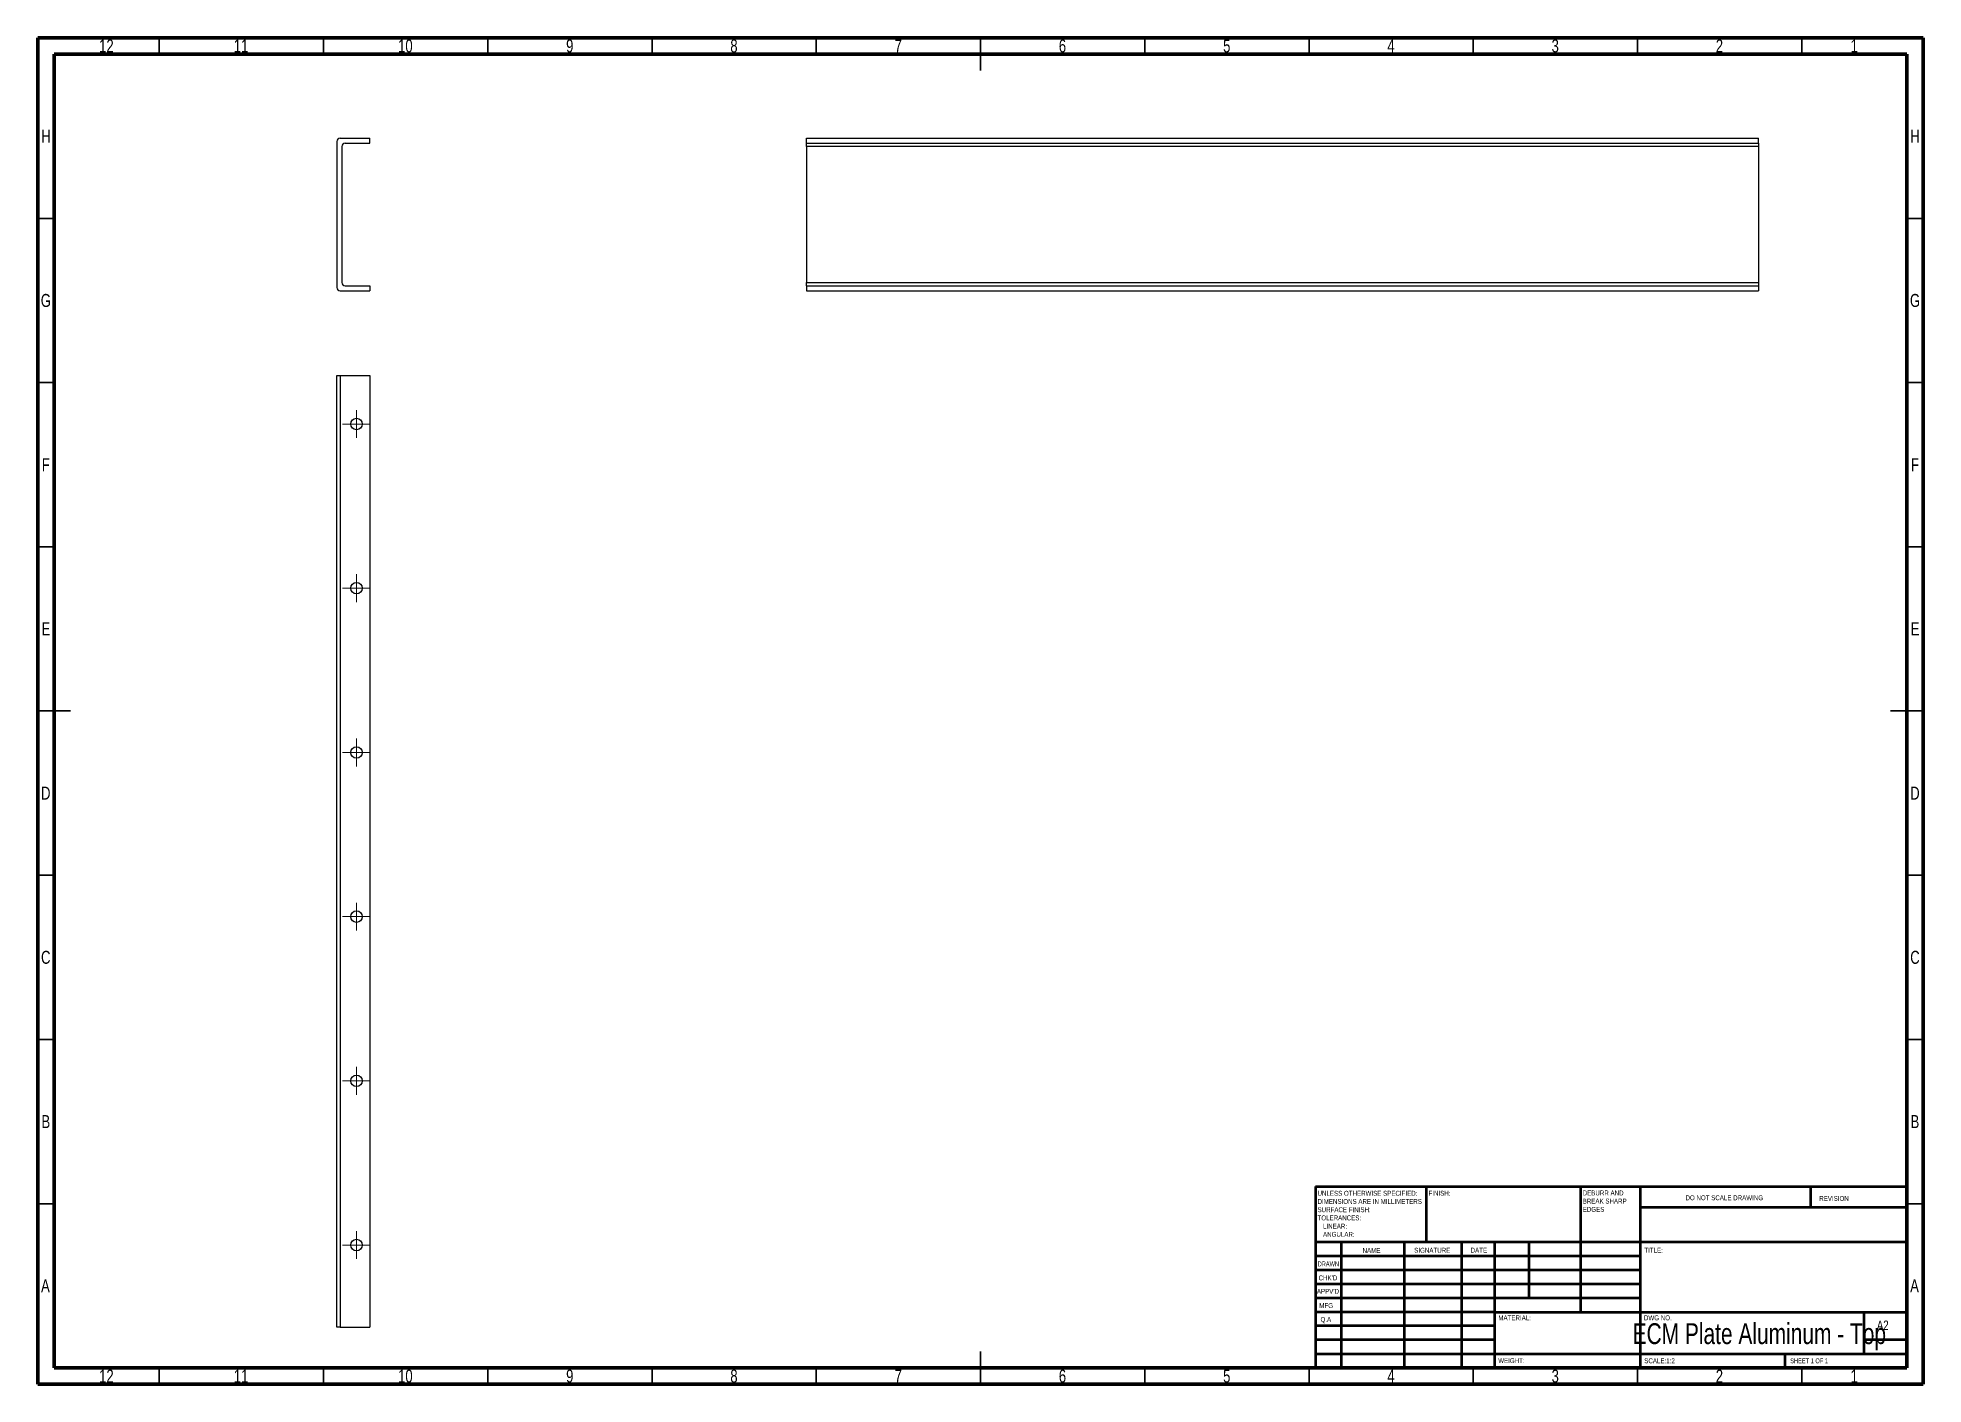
# Model space of a CAD drawing. Header units: inches. Extents: x 0.6 to 23.2, y 0.2 to 16.3.
import ezdxf

# ---------------------------------------------------------------- set-up
doc = ezdxf.new("R2010")
doc.units = ezdxf.units.IN
doc.header["$MEASUREMENT"] = 0
doc.styles.add('SLDTEXTSTYLE0', font='TXT', dxfattribs={"width": 0.75})
doc.styles.add('SLDTEXTSTYLE1', font='TXT', dxfattribs={"width": 0.686449})
doc.styles.add('SLDTEXTSTYLE2', font='TXT', dxfattribs={"width": 0.6875})

# ---------------------------------------------------------------- blocks, each defined once
blk = doc.blocks.new('SW_NOTE_0')
at = {"color": 0, "linetype": 'Continuous', "lineweight": 0, "attachment_point": 1, "style": 'SLDTEXTSTYLE0'}
for s, insert, char_height in [('UNLESS OTHERWISE SPECIFIED:', (0, 0.076), 0.05906), ('TOLERANCES:', (0, -0.219), 0.05906), ('SURFACE FINISH:', (0, -0.121), 0.05906), ('DIMENSIONS ARE IN MILLIMETERS', (0, -0.022), 0.05906), ('ANGULAR:', (0.066, -0.416), 0.0591), ('LINEAR:', (0.066, -0.318), 0.0591)]:
    blk.add_mtext(s, dxfattribs=dict(at, insert=insert, char_height=char_height))
blk = doc.blocks.new('SW_NOTE_1')
at = {"color": 0, "linetype": 'Continuous', "lineweight": 0, "attachment_point": 1, "style": 'SLDTEXTSTYLE0'}
for s, insert, char_height in [('DEBURR AND', (0, 0.076), 0.0591), ('BREAK SHARP', (0, -0.022), 0.05906), ('EDGES', (0, -0.121), 0.0591)]:
    blk.add_mtext(s, dxfattribs=dict(at, insert=insert, char_height=char_height))
blk = doc.blocks.new('SW_CENTERMARKSYMBOL_0')
at = {"color": 0, "linetype": 'Continuous', "lineweight": 0}
for p, q in [((-0.098, 0), (-0.167, 0)), ((0, 0), (-0.098, 0)), ((0, 0.098), (0, 0.167)), ((0, 0), (0, 0.098)), ((0, 0), (0, -0.098)), ((0, 0), (0.098, 0)), ((0.098, 0), (0.167, 0)), ((0, -0.098), (0, -0.167))]:
    blk.add_line(p, q, dxfattribs=at)
blk = doc.blocks.new('SW_CENTERMARKSYMBOL_1')
at = {"color": 0, "linetype": 'Continuous', "lineweight": 0}
for p, q in [((-0.098, 0), (-0.167, 0)), ((0, 0), (-0.098, 0)), ((0, 0.098), (0, 0.167)), ((0, 0), (0, 0.098)), ((0, 0), (0, -0.098)), ((0, 0), (0.098, 0)), ((0.098, 0), (0.167, 0)), ((0, -0.098), (0, -0.167))]:
    blk.add_line(p, q, dxfattribs=at)
blk = doc.blocks.new('SW_CENTERMARKSYMBOL_2')
at = {"color": 0, "linetype": 'Continuous', "lineweight": 0}
for p, q in [((-0.098, 0), (-0.167, 0)), ((0, 0), (-0.098, 0)), ((0, 0.098), (0, 0.167)), ((0, 0), (0, 0.098)), ((0, 0), (0, -0.098)), ((0, 0), (0.098, 0)), ((0.098, 0), (0.167, 0)), ((0, -0.098), (0, -0.167))]:
    blk.add_line(p, q, dxfattribs=at)
blk = doc.blocks.new('SW_CENTERMARKSYMBOL_3')
at = {"color": 0, "linetype": 'Continuous', "lineweight": 0}
for p, q in [((-0.098, 0), (-0.167, 0)), ((0, 0), (-0.098, 0)), ((0, 0.098), (0, 0.167)), ((0, 0), (0, 0.098)), ((0, 0), (0, -0.098)), ((0, 0), (0.098, 0)), ((0.098, 0), (0.167, 0)), ((0, -0.098), (0, -0.167))]:
    blk.add_line(p, q, dxfattribs=at)
blk = doc.blocks.new('SW_CENTERMARKSYMBOL_4')
at = {"color": 0, "linetype": 'Continuous', "lineweight": 0}
for p, q in [((-0.098, 0), (-0.167, 0)), ((0, 0), (-0.098, 0)), ((0, 0.098), (0, 0.167)), ((0, 0), (0, 0.098)), ((0, 0), (0, -0.098)), ((0, 0), (0.098, 0)), ((0.098, 0), (0.167, 0)), ((0, -0.098), (0, -0.167))]:
    blk.add_line(p, q, dxfattribs=at)
blk = doc.blocks.new('SW_CENTERMARKSYMBOL_5')
at = {"color": 0, "linetype": 'Continuous', "lineweight": 0}
for p, q in [((-0.098, 0), (-0.167, 0)), ((0, 0), (-0.098, 0)), ((0, 0.098), (0, 0.167)), ((0, 0), (0, 0.098)), ((0, 0), (0, -0.098)), ((0, 0), (0.098, 0)), ((0.098, 0), (0.167, 0)), ((0, -0.098), (0, -0.167))]:
    blk.add_line(p, q, dxfattribs=at)

msp = doc.modelspace()

# ---------------------------------------------------------------- linework, layer by layer
at = {"color": 7, "linetype": 'Continuous', "lineweight": 70}
for p, q in [((0.591, 0.197), (0.591, 16.339)), ((0.591, 16.339), (23.189, 16.339)), ((23.189, 16.339), (23.189, 0.197)), ((0.787, 0.394), (0.787, 16.142)), ((0.787, 16.142), (22.992, 16.142)), ((22.992, 16.142), (22.992, 0.394)), ((22.992, 0.394), (0.787, 0.394)), ((23.189, 0.197), (0.591, 0.197))]:
    msp.add_line(p, q, dxfattribs=at)
at = {"color": 7, "linetype": 'Continuous', "lineweight": 35}
for p, q in [((2.047, 16.142), (2.047, 16.339)), ((4.016, 16.142), (4.016, 16.339)), ((5.984, 16.142), (5.984, 16.339)), ((7.953, 16.142), (7.953, 16.339)), ((9.921, 16.142), (9.921, 16.339)), ((11.89, 16.339), (11.89, 15.945)), ((11.89, 16.142), (11.89, 16.339)), ((13.858, 16.142), (13.858, 16.339)), ((15.827, 16.142), (15.827, 16.339)), ((17.795, 16.142), (17.795, 16.339)), ((19.764, 16.142), (19.764, 16.339)), ((21.732, 16.142), (21.732, 16.339)), ((0.787, 14.173), (0.591, 14.173)), ((22.992, 14.173), (23.189, 14.173)), ((0.787, 12.205), (0.591, 12.205)), ((22.992, 12.205), (23.189, 12.205)), ((0.787, 10.236), (0.591, 10.236)), ((22.992, 10.236), (23.189, 10.236)), ((0.591, 8.268), (0.984, 8.268)), ((0.787, 8.268), (0.591, 8.268)), ((23.189, 8.268), (22.795, 8.268)), ((22.992, 8.268), (23.189, 8.268)), ((0.787, 6.299), (0.591, 6.299)), ((22.992, 6.299), (23.189, 6.299)), ((0.787, 4.331), (0.591, 4.331)), ((22.992, 4.331), (23.189, 4.331)), ((0.787, 2.362), (0.591, 2.362)), ((22.992, 2.362), (23.189, 2.362)), ((11.89, 0.197), (11.89, 0.591)), ((2.047, 0.394), (2.047, 0.197)), ((4.016, 0.394), (4.016, 0.197)), ((5.984, 0.394), (5.984, 0.197)), ((7.953, 0.394), (7.953, 0.197)), ((9.921, 0.394), (9.921, 0.197)), ((11.89, 0.394), (11.89, 0.197)), ((13.858, 0.394), (13.858, 0.197)), ((15.827, 0.394), (15.827, 0.197)), ((17.795, 0.394), (17.795, 0.197)), ((19.764, 0.394), (19.764, 0.197)), ((21.732, 0.394), (21.732, 0.197))]:
    msp.add_line(p, q, dxfattribs=at)
at = {"color": 7, "linetype": 'Continuous', "lineweight": 25}
for p, q in [((4.175, 15.095), (4.175, 13.344)), ((4.215, 15.135), (4.569, 15.135)), ((4.234, 15.036), (4.234, 13.403)), ((4.274, 15.076), (4.569, 15.076)), ((4.569, 15.076), (4.569, 15.135)), ((9.806, 15.076), (9.806, 15.135)), ((9.806, 15.135), (21.214, 15.135)), ((9.806, 15.076), (21.214, 15.076)), ((9.806, 15.036), (9.806, 15.076)), ((21.214, 15.036), (9.806, 15.036)), ((9.806, 15.036), (9.806, 13.403)), ((21.214, 15.076), (21.214, 15.135)), ((21.214, 15.076), (21.214, 15.036)), ((21.214, 15.036), (21.214, 13.403)), ((4.274, 13.363), (4.569, 13.363)), ((4.569, 13.363), (4.569, 13.304)), ((9.806, 13.403), (21.214, 13.403)), ((9.806, 13.363), (9.806, 13.403)), ((9.806, 13.363), (9.806, 13.304)), ((9.806, 13.363), (21.214, 13.363)), ((21.214, 13.403), (21.214, 13.363)), ((21.214, 13.363), (21.214, 13.304)), ((4.215, 13.304), (4.569, 13.304)), ((9.806, 13.304), (21.214, 13.304)), ((4.175, 0.881), (4.175, 12.29)), ((4.175, 12.29), (4.215, 12.29)), ((4.215, 12.29), (4.215, 0.881)), ((4.215, 12.29), (4.569, 12.29)), ((4.569, 12.29), (4.569, 0.881)), ((4.215, 0.881), (4.175, 0.881)), ((4.215, 0.881), (4.569, 0.881))]:
    msp.add_line(p, q, dxfattribs=at)
at = {"color": 7, "linetype": 'Continuous', "lineweight": 50}
for p, q in [((15.906, 2.569), (22.992, 2.569)), ((15.906, 2.569), (15.906, 0.394)), ((17.236, 1.9), (17.236, 2.569)), ((19.079, 2.569), (19.079, 1.063)), ((19.795, 2.569), (19.795, 0.394)), ((21.843, 2.318), (21.843, 2.569)), ((22.992, 2.318), (19.795, 2.318)), ((22.992, 1.9), (15.906, 1.9)), ((16.213, 1.9), (16.213, 0.394)), ((16.968, 1.9), (16.968, 0.394)), ((17.654, 1.9), (17.654, 0.394)), ((18.055, 0.394), (18.055, 1.9)), ((18.465, 1.23), (18.465, 1.9)), ((19.795, 1.732), (15.906, 1.732)), ((19.795, 1.565), (15.906, 1.565)), ((19.795, 1.398), (15.906, 1.398)), ((19.795, 1.23), (15.906, 1.23)), ((18.055, 1.063), (15.906, 1.063)), ((18.055, 1.063), (22.992, 1.063)), ((22.48, 0.561), (22.48, 1.063)), ((18.055, 0.896), (15.906, 0.896)), ((18.055, 0.728), (15.906, 0.728)), ((22.992, 0.728), (22.48, 0.728)), ((15.906, 0.561), (22.992, 0.561)), ((21.535, 0.394), (21.535, 0.561))]:
    msp.add_line(p, q, dxfattribs=at)
at = {"color": 7, "linetype": 'Continuous', "lineweight": 25}
for centre in [(4.411, 11.708), (4.411, 9.74), (4.411, 7.771), (4.411, 5.803), (4.411, 3.834), (4.411, 1.866)]:
    msp.add_circle(centre, 0.0689, dxfattribs=at)
for centre, start, end in [((4.215, 15.095), 90, 180), ((4.274, 15.036), 90, 180), ((4.215, 13.344), 180, 270), ((4.274, 13.403), 180, 270)]:
    msp.add_arc(centre, 0.0394, start, end, dxfattribs=at)

# ---------------------------------------------------------------- block references
at = {"color": 7, "linetype": 'Continuous', "lineweight": 0}
for name, p in [('SW_CENTERMARKSYMBOL_1', (4.411, 11.708)), ('SW_CENTERMARKSYMBOL_2', (4.411, 9.74)), ('SW_CENTERMARKSYMBOL_3', (4.411, 7.771)), ('SW_CENTERMARKSYMBOL_4', (4.411, 5.803)), ('SW_CENTERMARKSYMBOL_5', (4.411, 3.834)), ('SW_NOTE_0', (15.929, 2.44)), ('SW_NOTE_1', (19.107, 2.444)), ('SW_CENTERMARKSYMBOL_0', (4.411, 1.866))]:
    msp.add_blockref(name, p, dxfattribs=at)

# ---------------------------------------------------------------- texts
for s, insert, char_height, attachment_point, style in [('12', (1.414, 16.318), 0.1562, 2, 'SLDTEXTSTYLE0'), ('11', (3.028, 16.318), 0.1562, 2, 'SLDTEXTSTYLE0'), ('10', (4.997, 16.318), 0.1562, 2, 'SLDTEXTSTYLE0'), ('9', (6.967, 16.318), 0.156, 2, 'SLDTEXTSTYLE0'), ('8', (8.935, 16.318), 0.156, 2, 'SLDTEXTSTYLE0'), ('7', (10.904, 16.318), 0.156, 2, 'SLDTEXTSTYLE0'), ('6', (12.872, 16.318), 0.156, 2, 'SLDTEXTSTYLE0'), ('5', (14.841, 16.318), 0.156, 2, 'SLDTEXTSTYLE0'), ('4', (16.809, 16.318), 0.156, 2, 'SLDTEXTSTYLE0'), ('3', (18.778, 16.318), 0.156, 2, 'SLDTEXTSTYLE0'), ('2', (20.746, 16.318), 0.156, 2, 'SLDTEXTSTYLE0'), ('1', (22.361, 16.318), 0.156, 2, 'SLDTEXTSTYLE0'), ('H', (0.689, 15.235), 0.156, 2, 'SLDTEXTSTYLE0'), ('H', (23.09, 15.235), 0.156, 2, 'SLDTEXTSTYLE0'), ('G', (0.688, 13.267), 0.156, 2, 'SLDTEXTSTYLE0'), ('G', (23.09, 13.267), 0.156, 2, 'SLDTEXTSTYLE0'), ('F', (0.687, 11.298), 0.156, 2, 'SLDTEXTSTYLE0'), ('F', (23.089, 11.298), 0.156, 2, 'SLDTEXTSTYLE0'), ('E', (0.689, 9.33), 0.156, 2, 'SLDTEXTSTYLE0'), ('E', (23.091, 9.33), 0.156, 2, 'SLDTEXTSTYLE0'), ('D', (0.687, 7.361), 0.156, 2, 'SLDTEXTSTYLE0'), ('D', (23.089, 7.361), 0.156, 2, 'SLDTEXTSTYLE0'), ('C', (0.687, 5.393), 0.156, 2, 'SLDTEXTSTYLE0'), ('C', (23.089, 5.393), 0.156, 2, 'SLDTEXTSTYLE0'), ('B', (0.688, 3.424), 0.156, 2, 'SLDTEXTSTYLE0'), ('B', (23.089, 3.424), 0.156, 2, 'SLDTEXTSTYLE0'), ('FINISH:', (17.259, 2.517), 0.0591, 1, 'SLDTEXTSTYLE0'), ('DO NOT SCALE DRAWING', (20.339, 2.462), 0.05906, 1, 'SLDTEXTSTYLE0'), ('REVISION', (21.942, 2.454), 0.0591, 1, 'SLDTEXTSTYLE0'), ('NAME', (16.469, 1.831), 0.0591, 1, 'SLDTEXTSTYLE0'), ('SIGNATURE', (17.088, 1.833), 0.0591, 1, 'SLDTEXTSTYLE0'), ('DATE', (17.764, 1.834), 0.0591, 1, 'SLDTEXTSTYLE0'), ('TITLE:', (19.846, 1.834), 0.0591, 1, 'SLDTEXTSTYLE0'), ('DRAWN', (15.931, 1.669), 0.0591, 1, 'SLDTEXTSTYLE1'), ('A', (0.683, 1.456), 0.156, 2, 'SLDTEXTSTYLE0'), ("CHK'D", (15.942, 1.502), 0.0591, 1, 'SLDTEXTSTYLE0'), ('A', (23.084, 1.456), 0.156, 2, 'SLDTEXTSTYLE0'), ("APPV'D", (15.921, 1.341), 0.0591, 1, 'SLDTEXTSTYLE0'), ('MFG', (15.95, 1.17), 0.0591, 1, 'SLDTEXTSTYLE0'), ('Q.A', (15.965, 1.004), 0.0591, 1, 'SLDTEXTSTYLE0'), ('MATERIAL:', (18.096, 1.023), 0.0591, 1, 'SLDTEXTSTYLE0'), ('ECM Plate Aluminum - Top', (21.224, 0.929), 0.25, 2, 'SLDTEXTSTYLE0'), ('DWG NO.', (19.841, 1.023), 0.0591, 1, 'SLDTEXTSTYLE0'), ('A2', (22.633, 0.961), 0.1146, 1, 'SLDTEXTSTYLE0'), ('WEIGHT:', (18.095, 0.51), 0.059, 1, 'SLDTEXTSTYLE0'), ('SCALE:1:2', (19.845, 0.508), 0.0591, 1, 'SLDTEXTSTYLE0'), ('SHEET 1 OF 1', (21.594, 0.508), 0.05906, 1, 'SLDTEXTSTYLE2'), ('12', (1.414, 0.373), 0.1562, 2, 'SLDTEXTSTYLE0'), ('11', (3.028, 0.373), 0.1562, 2, 'SLDTEXTSTYLE0'), ('10', (4.997, 0.373), 0.1562, 2, 'SLDTEXTSTYLE0'), ('9', (6.967, 0.373), 0.156, 2, 'SLDTEXTSTYLE0'), ('8', (8.935, 0.373), 0.156, 2, 'SLDTEXTSTYLE0'), ('7', (10.904, 0.373), 0.156, 2, 'SLDTEXTSTYLE0'), ('6', (12.872, 0.373), 0.156, 2, 'SLDTEXTSTYLE0'), ('5', (14.841, 0.373), 0.156, 2, 'SLDTEXTSTYLE0'), ('4', (16.809, 0.373), 0.156, 2, 'SLDTEXTSTYLE0'), ('3', (18.778, 0.373), 0.156, 2, 'SLDTEXTSTYLE0'), ('2', (20.746, 0.373), 0.156, 2, 'SLDTEXTSTYLE0'), ('1', (22.361, 0.373), 0.156, 2, 'SLDTEXTSTYLE0')]:
    msp.add_mtext(s, dxfattribs=dict(at, insert=insert, char_height=char_height, attachment_point=attachment_point, style=style))

doc.saveas('drawing.dxf')
